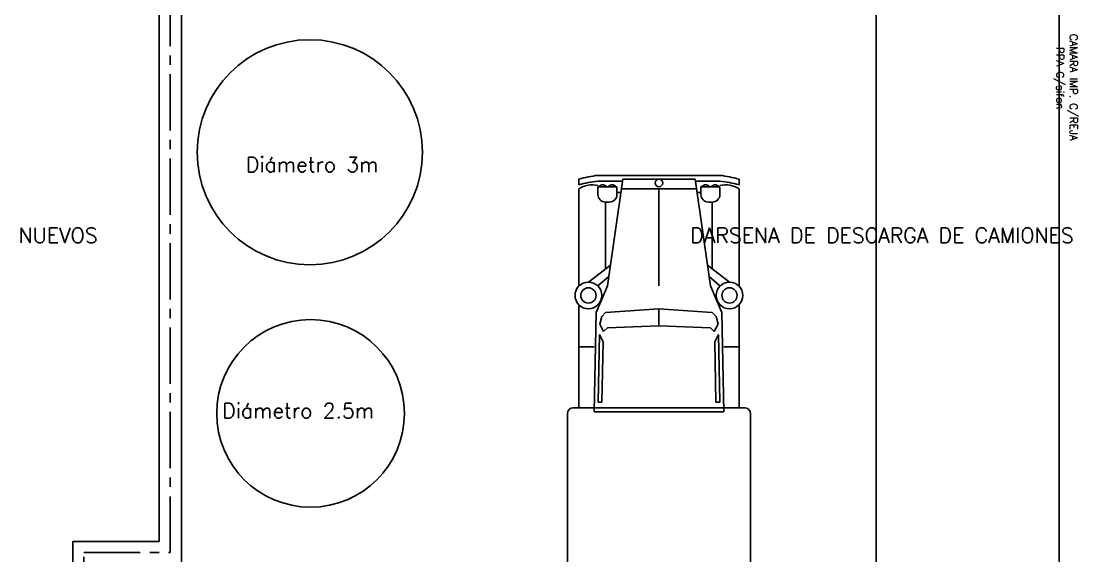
# Model space of a CAD drawing. Header units: metres. Extents: x 95 to 486, y 2972 to 3465.
# Drawn here: x 215.19 to 229.28, y 3060.33 to 3067.45 of the extents above; entities that cross this region are included whole.
import ezdxf

# ---------------------------------------------------------------- set-up
doc = ezdxf.new("R2010")
doc.units = ezdxf.units.M
doc.linetypes.add('CENTER2', pattern=[1.125, 0.75, -0.125, 0.125, -0.125])
doc.linetypes.add('DASHDOT2', pattern=[0.5, 0.25, -0.125, 0, -0.125])
for name, color, linetype in [('0_LINEAS-MEDIANERAS', 1, 'DASHDOT2'), ('0_MUROS', 7, 'Continuous'), ('E_EQUIPAMIENTO', 1, 'Continuous'), ('I_DESAGUES', 224, 'Continuous'), ('T_TEXTOS', 3, 'Continuous')]:
    doc.layers.add(name, color=color, linetype=linetype)
doc.styles.add('ROMANS', font='romans.shx', dxfattribs={"width": 0.8, "height": 0.15})

msp = doc.modelspace()

# ---------------------------------------------------------------- linework, layer by layer
at = {"layer": '0_LINEAS-MEDIANERAS', "linetype": 'CENTER2'}
for p, q in [((217.1724, 3060.3693), (217.1724, 3071.0693)), ((216.0224, 3060.3693), (217.1724, 3060.3693)), ((216.0224, 3042.6895), (216.0224, 3060.3693))]:
    msp.add_line(p, q, dxfattribs=at)
at = {"layer": '0_MUROS'}
for p, q in [((217.0224, 3060.5193), (217.0224, 3071.2193)), ((217.3224, 3060.2193), (217.3224, 3070.9193)), ((215.8724, 3060.5193), (217.0224, 3060.5193)), ((215.8724, 3042.8693), (215.8724, 3060.5193))]:
    msp.add_line(p, q, dxfattribs=at)
for centre, radius in [((219.031, 3065.7043), 1.5), ((219.0408, 3062.2249), 1.25)]:
    msp.add_circle(centre, radius, dxfattribs=at)
at = {"layer": 'E_EQUIPAMIENTO', "color": 2}
for p, q in [((226.5751, 3069.2277), (226.5751, 3055.2642)), ((229.0135, 3055.2642), (229.0135, 3069.2277)), ((222.8685, 3065.397), (224.4941, 3065.397)), ((222.6145, 3065.27), (222.6145, 3065.3462)), ((223.1946, 3065.3208), (222.8685, 3065.3208)), ((222.9955, 3063.9238), (223.1987, 3065.3462)), ((224.1639, 3065.3462), (223.1987, 3065.3462)), ((224.3671, 3063.9238), (224.1639, 3065.3462)), ((224.1681, 3065.3208), (224.4941, 3065.3208)), ((224.7481, 3065.27), (224.7481, 3065.3462)), ((222.6145, 3063.9212), (222.6145, 3065.2192)), ((222.8685, 3065.143), (222.8685, 3065.2446)), ((222.8685, 3065.2446), (223.1225, 3065.2446)), ((223.1225, 3065.143), (223.1225, 3065.2446)), ((223.1225, 3065.1684), (223.1696, 3065.1684)), ((223.1782, 3065.2192), (224.1845, 3065.2192)), ((223.6813, 3065.2192), (223.6813, 3063.9238)), ((224.2401, 3065.1684), (224.1931, 3065.1684)), ((224.4941, 3065.2446), (224.2401, 3065.2446)), ((224.2401, 3065.143), (224.2401, 3065.2446)), ((224.4941, 3065.143), (224.4941, 3065.2446)), ((224.7481, 3065.2192), (224.7481, 3063.9212)), ((222.9701, 3065.0414), (222.9701, 3064.1524)), ((222.9701, 3065.0414), (223.0209, 3065.0414)), ((224.3925, 3065.0414), (224.3417, 3065.0414)), ((224.3925, 3065.0414), (224.3925, 3064.1524)), ((222.7415, 3063.9746), (223.035, 3064.2004)), ((224.6211, 3063.9746), (224.3276, 3064.2004)), ((223.0132, 3064.0478), (222.8685, 3063.9238)), ((224.3494, 3064.0478), (224.4941, 3063.9238)), ((222.8431, 3063.5682), (222.9955, 3063.9238)), ((224.5195, 3063.5682), (224.3671, 3063.9238)), ((222.6145, 3062.2982), (222.6145, 3063.6724)), ((222.8177, 3062.2474), (222.8431, 3063.5682)), ((222.9193, 3063.5174), (222.9701, 3063.5682)), ((223.6813, 3063.619), (222.9701, 3063.5682)), ((223.6813, 3063.3904), (223.6813, 3063.619)), ((223.6813, 3063.3904), (223.6813, 3063.619)), ((223.6813, 3063.619), (224.3925, 3063.5682)), ((224.4433, 3063.5174), (224.3925, 3063.5682)), ((224.5449, 3062.2474), (224.5195, 3063.5682)), ((224.7481, 3063.6724), (224.7481, 3062.2982)), ((222.8939, 3063.4158), (222.9193, 3063.5174)), ((224.4687, 3063.4158), (224.4433, 3063.5174)), ((222.9447, 3063.3142), (222.8939, 3063.4158)), ((222.9447, 3063.3142), (222.9955, 3063.365)), ((222.9955, 3063.365), (223.6813, 3063.3904)), ((224.3671, 3063.365), (223.6813, 3063.3904)), ((224.4179, 3063.3142), (224.3671, 3063.365)), ((224.4179, 3063.3142), (224.4687, 3063.4158)), ((222.871, 3062.3744), (222.8883, 3063.2747)), ((222.9372, 3063.1768), (222.8883, 3063.2747)), ((222.9218, 3062.3744), (222.9372, 3063.1768)), ((224.4254, 3063.1768), (224.4744, 3063.2747)), ((224.4409, 3062.3744), (224.4254, 3063.1768)), ((224.4917, 3062.3744), (224.4744, 3063.2747)), ((222.6145, 3063.111), (222.8177, 3063.111)), ((224.5449, 3063.111), (224.7481, 3063.111)), ((224.8243, 3062.2982), (222.5383, 3062.2982)), ((222.6145, 3062.2982), (222.8177, 3062.2982)), ((222.871, 3062.3744), (222.9218, 3062.3744)), ((222.9701, 3062.2982), (224.3925, 3062.2982)), ((224.4917, 3062.3744), (224.4409, 3062.3744)), ((224.5449, 3062.2982), (224.7481, 3062.2982)), ((222.4621, 3062.222), (222.4621, 3055.2839)), ((222.8177, 3062.2474), (224.5449, 3062.2474)), ((224.9005, 3055.2839), (224.9005, 3062.222))]:
    msp.add_line(p, q, dxfattribs=at)
for centre, radius in [((223.6813, 3065.2954), 0.0508), ((222.7415, 3063.7968), 0.1778), ((222.7415, 3063.7968), 0.1016), ((224.6211, 3063.7968), 0.1778), ((224.6211, 3063.7968), 0.1016)]:
    msp.add_circle(centre, radius, dxfattribs=at)
for centre, radius, start, end in [((223.059, 3063.7841), 1.6241, 96.73601, 105.88385), ((224.3036, 3063.7841), 1.6241, 74.11615, 83.26399), ((223.059, 3063.7079), 1.6241, 96.73601, 105.88385), ((222.7923, 3064.9334), 0.3365, 76.9139, 121.89079), ((222.932, 3065.2065), 0.0635, 36.8699, 143.1301), ((223.059, 3065.2065), 0.0635, 36.8699, 143.1301), ((224.3036, 3065.2065), 0.0635, 36.8699, 143.1301), ((224.4306, 3065.2065), 0.0635, 36.8699, 143.1301), ((224.3036, 3063.7079), 1.6241, 74.11615, 83.26399), ((224.5703, 3064.9334), 0.3365, 58.10921, 103.0861), ((222.9701, 3065.143), 0.1016, 180, 270), ((223.0209, 3065.143), 0.1016, 270, 0), ((224.3417, 3065.143), 0.1016, 180, 270), ((224.3925, 3065.143), 0.1016, 270, 0), ((222.5383, 3062.222), 0.0762, 90, 180), ((224.8243, 3062.222), 0.0762, 0, 90)]:
    msp.add_arc(centre, radius, start, end, dxfattribs=at)

# ---------------------------------------------------------------- texts
at = {"layer": 'I_DESAGUES', "style": 'ROMANS'}
for s, p in [('CAMARA IMP. C/REJA', (229.1561, 3067.28)), ('PPA C/sifon', (228.9763, 3067.1062))]:
    msp.add_text(s, height=0.1, rotation=270, dxfattribs=at).set_placement(p)
at = {"layer": 'T_TEXTOS', "style": 'ROMANS'}
for s, p in [('Diámetro 3m', (218.1798, 3065.4411)), ('NUEVOS', (215.151, 3064.4978)), ('DARSENA DE DESCARGA DE CAMIONES', (224.0996, 3064.4978)), ('Diámetro 2.5m', (217.8651, 3062.1599))]:
    msp.add_text(s, height=0.2, dxfattribs=at).set_placement(p)

doc.saveas('drawing.dxf')
